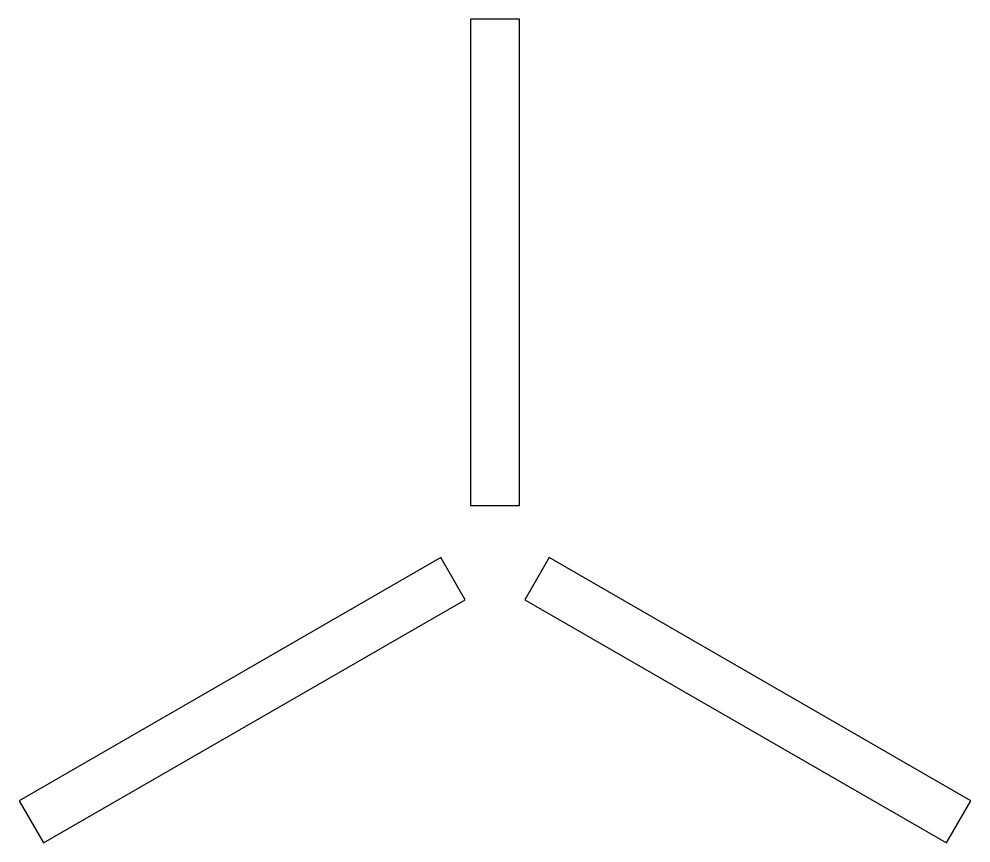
# Model space of a CAD drawing. Extents: x -4.89 to 4.89, y -2.97 to 5.5.
import ezdxf

# ---------------------------------------------------------------- set-up
doc = ezdxf.new("R2010")
doc.units = 0
doc.layers.add('MAGNET', color=3, linetype='CONTINUOUS')

msp = doc.modelspace()

# ---------------------------------------------------------------- linework, layer by layer
at = {"layer": 'MAGNET'}
for points in [[(-0.25, 0.5), (0.25, 0.5), (0.25, 5.5), (-0.25, 5.5)], [(-0.308, -0.4665), (-0.558, -0.0335), (-4.8881, -2.5335), (-4.6381, -2.9665)], [(0.558, -0.0335), (0.308, -0.4665), (4.6381, -2.9665), (4.8881, -2.5335)]]:
    msp.add_lwpolyline(points, close=True, dxfattribs=at)

doc.saveas('drawing.dxf')
